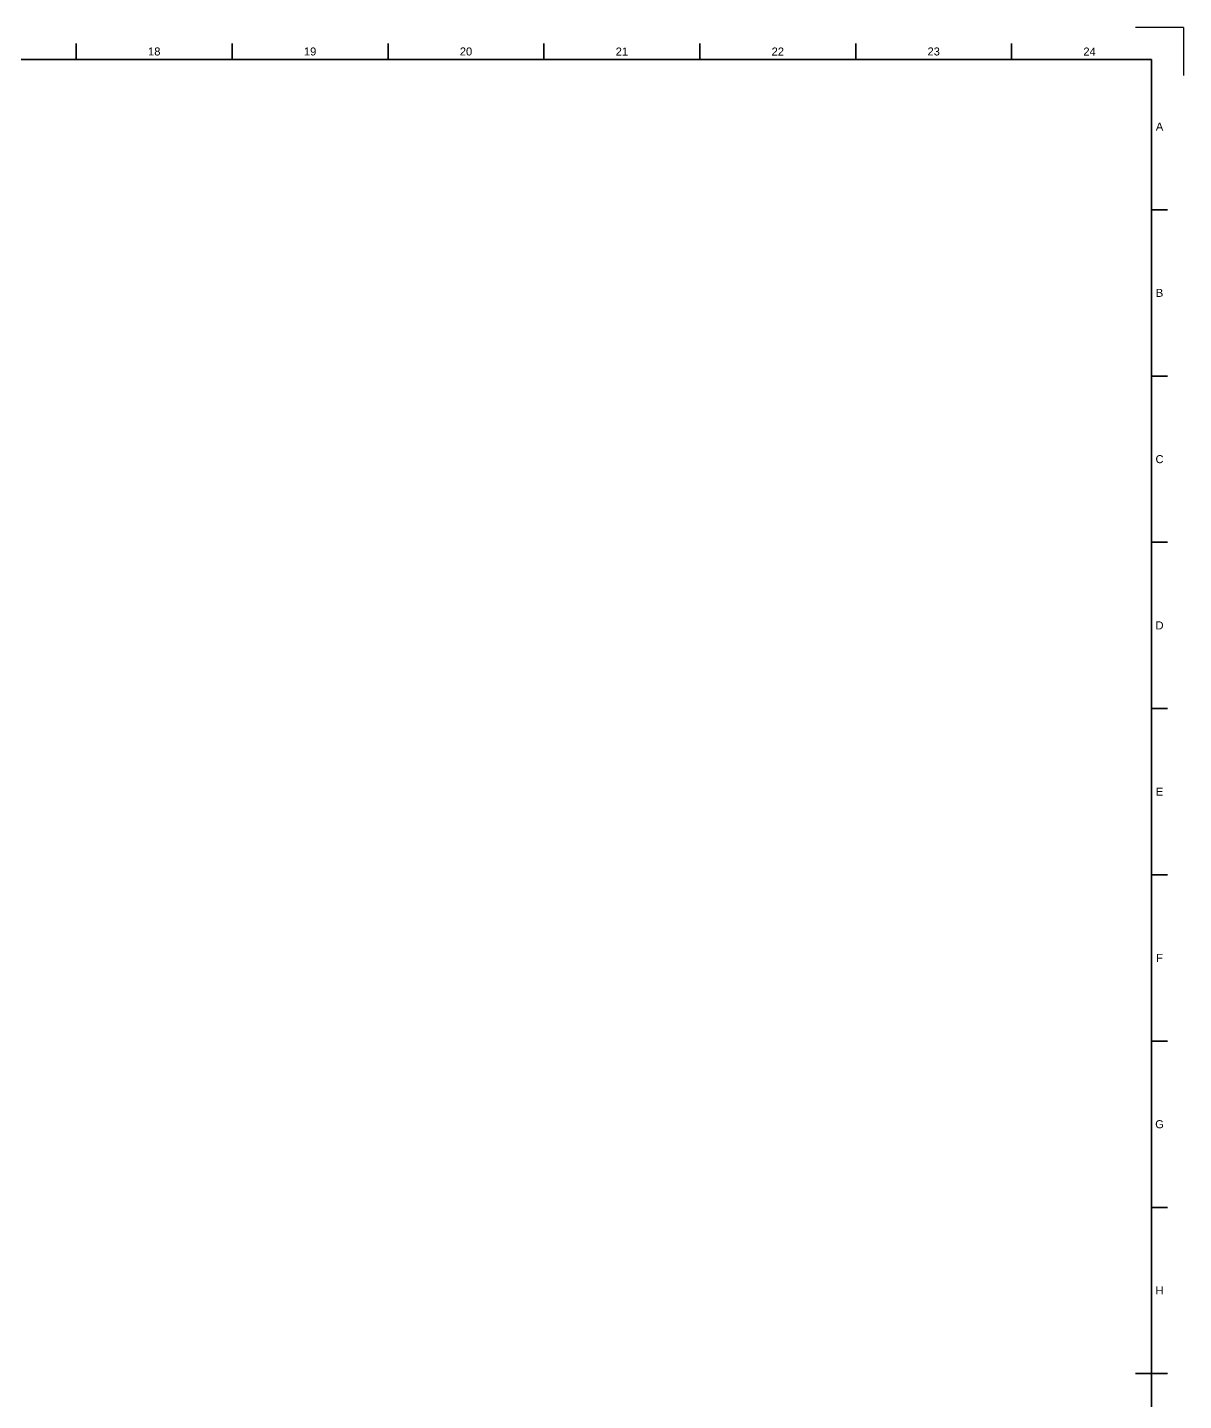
# Model space of a CAD drawing. Header units: millimetres. Extents: x 0 to 1189, y 0 to 841.
# Drawn here: x 827.8 to 1189, y 412.1 to 841 of the extents above; entities that cross this region are included whole.
import ezdxf
from ezdxf.enums import TextEntityAlignment as Align

# ---------------------------------------------------------------- set-up
doc = ezdxf.new("R2010")
doc.units = ezdxf.units.MM
doc.header["$LTSCALE"] = 0.75
doc.layers.add('BORDER', color=7, linetype='Continuous', lineweight=35)
doc.styles.add('FusionTitle', font='arial.ttf')

# ---------------------------------------------------------------- blocks, each defined once
blk = doc.blocks.new('ISO_A0_SHEET')
at = {"layer": 'BORDER'}
for p, q in [((843.041665, 836), (843.041665, 831)), ((891.749998, 836), (891.749998, 831)), ((940.458331, 836), (940.458331, 831)), ((989.166664, 836), (989.166664, 831)), ((1037.874997, 836), (1037.874997, 831)), ((1086.58333, 836), (1086.58333, 831)), ((1135.291663, 836), (1135.291663, 831)), ((20, 831), (1179, 831)), ((1179, 831), (1179, 10)), ((1179, 784.0625), (1184, 784.0625)), ((1179, 732.125), (1184, 732.125)), ((1179, 680.1875), (1184, 680.1875)), ((1179, 628.25), (1184, 628.25)), ((1179, 576.3125), (1184, 576.3125)), ((1179, 524.375), (1184, 524.375)), ((1179, 472.4375), (1184, 472.4375)), ((1174, 420.5), (1184, 420.5))]:
    blk.add_line(p, q, dxfattribs=at)
at = {"layer": 'Defpoints'}
for q in [(1174, 841), (1189, 826)]:
    blk.add_line((1189, 841), q, dxfattribs=at)
at = {"layer": 'BORDER', "style": 'FusionTitle'}
for s, p in [('18', (867.395832, 833.5)), ('19', (916.104165, 833.5)), ('20', (964.812498, 833.5)), ('21', (1013.520831, 833.5)), ('22', (1062.229164, 833.5)), ('23', (1110.937497, 833.5)), ('24', (1159.64583, 833.5)), ('A', (1181.5, 810.03125)), ('B', (1181.5, 758.09375)), ('C', (1181.5, 706.15625)), ('D', (1181.5, 654.21875)), ('E', (1181.5, 602.28125)), ('F', (1181.5, 550.34375)), ('G', (1181.5, 498.40625)), ('H', (1181.5, 446.46875))]:
    blk.add_text(s, height=2.5, dxfattribs=at).set_placement(p, align=Align.MIDDLE)

msp = doc.modelspace()

# ---------------------------------------------------------------- block references
at = {"layer": 'BORDER'}
msp.add_blockref('ISO_A0_SHEET', (0, 0), dxfattribs=at)

doc.saveas('drawing.dxf')
